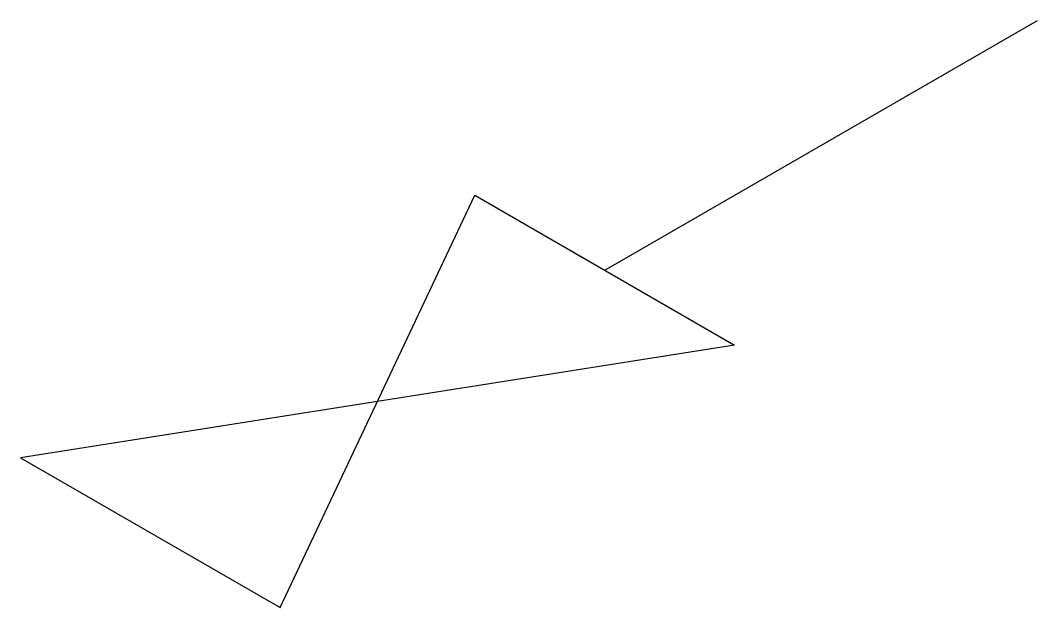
# Model space of a CAD drawing. Header units: millimetres. Extents: x -10043.824 to -10043.417, y -45.819 to -45.584.
import ezdxf

# ---------------------------------------------------------------- set-up
doc = ezdxf.new("R2010")
doc.units = ezdxf.units.MM
doc.layers.add('Tub_iso_bloqueios', color=2, linetype='Continuous')

msp = doc.modelspace()

# ---------------------------------------------------------------- linework, layer by layer
at = {"layer": 'Tub_iso_bloqueios', "color": 3}
msp.add_line((-10043.59039, -45.68356), (-10043.41718, -45.58356), dxfattribs=at)
at = {"layer": 'Tub_iso_bloqueios', "color": 2}
for p, q in [((-10043.72029, -45.81856), (-10043.64235, -45.65356)), ((-10043.64235, -45.65356), (-10043.53842, -45.71356)), ((-10043.53842, -45.71356), (-10043.82421, -45.75856)), ((-10043.82421, -45.75856), (-10043.72029, -45.81856))]:
    msp.add_line(p, q, dxfattribs=at)

doc.saveas('drawing.dxf')
